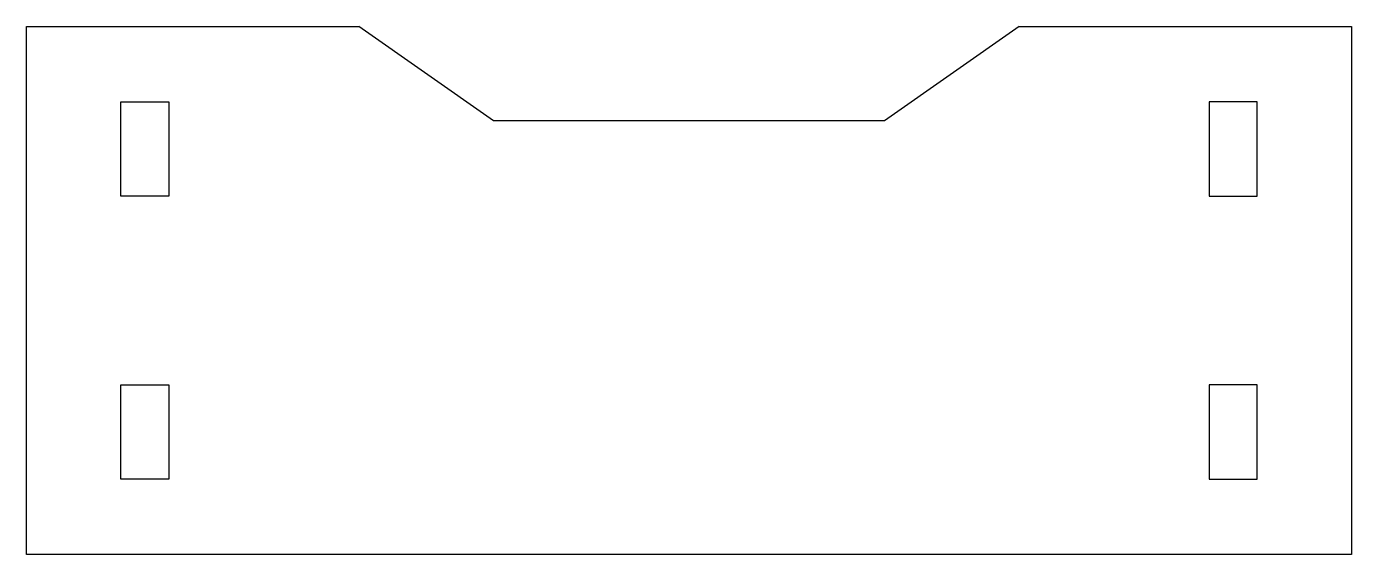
# Model space of a CAD drawing. Extents: x -1.75 to 1.75, y -0.7 to 0.7.
import ezdxf

# ---------------------------------------------------------------- set-up
doc = ezdxf.new("R2010")
doc.units = 0
doc.header["$MEASUREMENT"] = 0
doc.layers.get('0').update_dxf_attribs({"linetype": 'CONTINUOUS'})

msp = doc.modelspace()

# ---------------------------------------------------------------- linework, layer by layer
at = {"color": 7, "linetype": 'CONTINUOUS'}
for p, q in [((-1.755, 0.7), (-0.875, 0.7)), ((-1.755, -0.7), (-1.755, 0.7)), ((-0.518, 0.45), (-0.875, 0.7)), ((0.875, 0.7), (0.518, 0.45)), ((0.875, 0.7), (1.755, 0.7)), ((1.755, 0.7), (1.755, -0.7)), ((-1.505, 0.5), (-1.378, 0.5)), ((-1.505, 0.25), (-1.505, 0.5)), ((-1.378, 0.5), (-1.378, 0.25)), ((1.378, 0.5), (1.378, 0.25)), ((1.505, 0.5), (1.378, 0.5)), ((1.505, 0.25), (1.505, 0.5)), ((0.518, 0.45), (-0.518, 0.45)), ((-1.378, 0.25), (-1.505, 0.25)), ((1.378, 0.25), (1.505, 0.25)), ((-1.505, -0.25), (-1.378, -0.25)), ((-1.505, -0.5), (-1.505, -0.25)), ((-1.378, -0.25), (-1.378, -0.5)), ((1.378, -0.25), (1.378, -0.5)), ((1.505, -0.25), (1.378, -0.25)), ((1.505, -0.5), (1.505, -0.25)), ((-1.378, -0.5), (-1.505, -0.5)), ((1.378, -0.5), (1.505, -0.5)), ((1.755, -0.7), (-1.755, -0.7))]:
    msp.add_line(p, q, dxfattribs=at)

doc.saveas('drawing.dxf')
